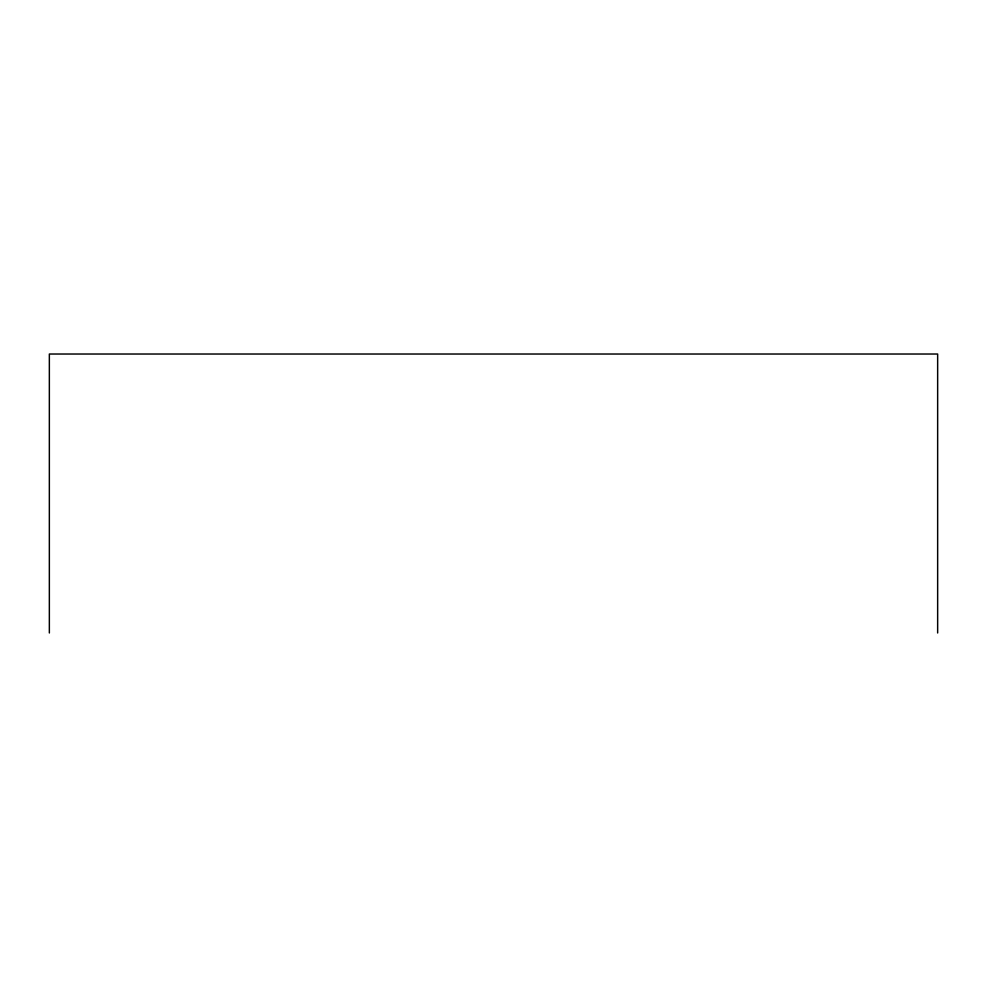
<?xml version="1.0" encoding="UTF-8"?>
<svg xmlns="http://www.w3.org/2000/svg" width="987" height="987" viewBox="0 0 987 987"><rect width="100%" height="100%" fill="white"/><g stroke="black" fill="none" stroke-linecap="round" stroke-linejoin="round"><path stroke-width="1.48" d="M937.65 632.975L937.65 354.025L49.35 354.025L49.35 632.975"/></g></svg>
